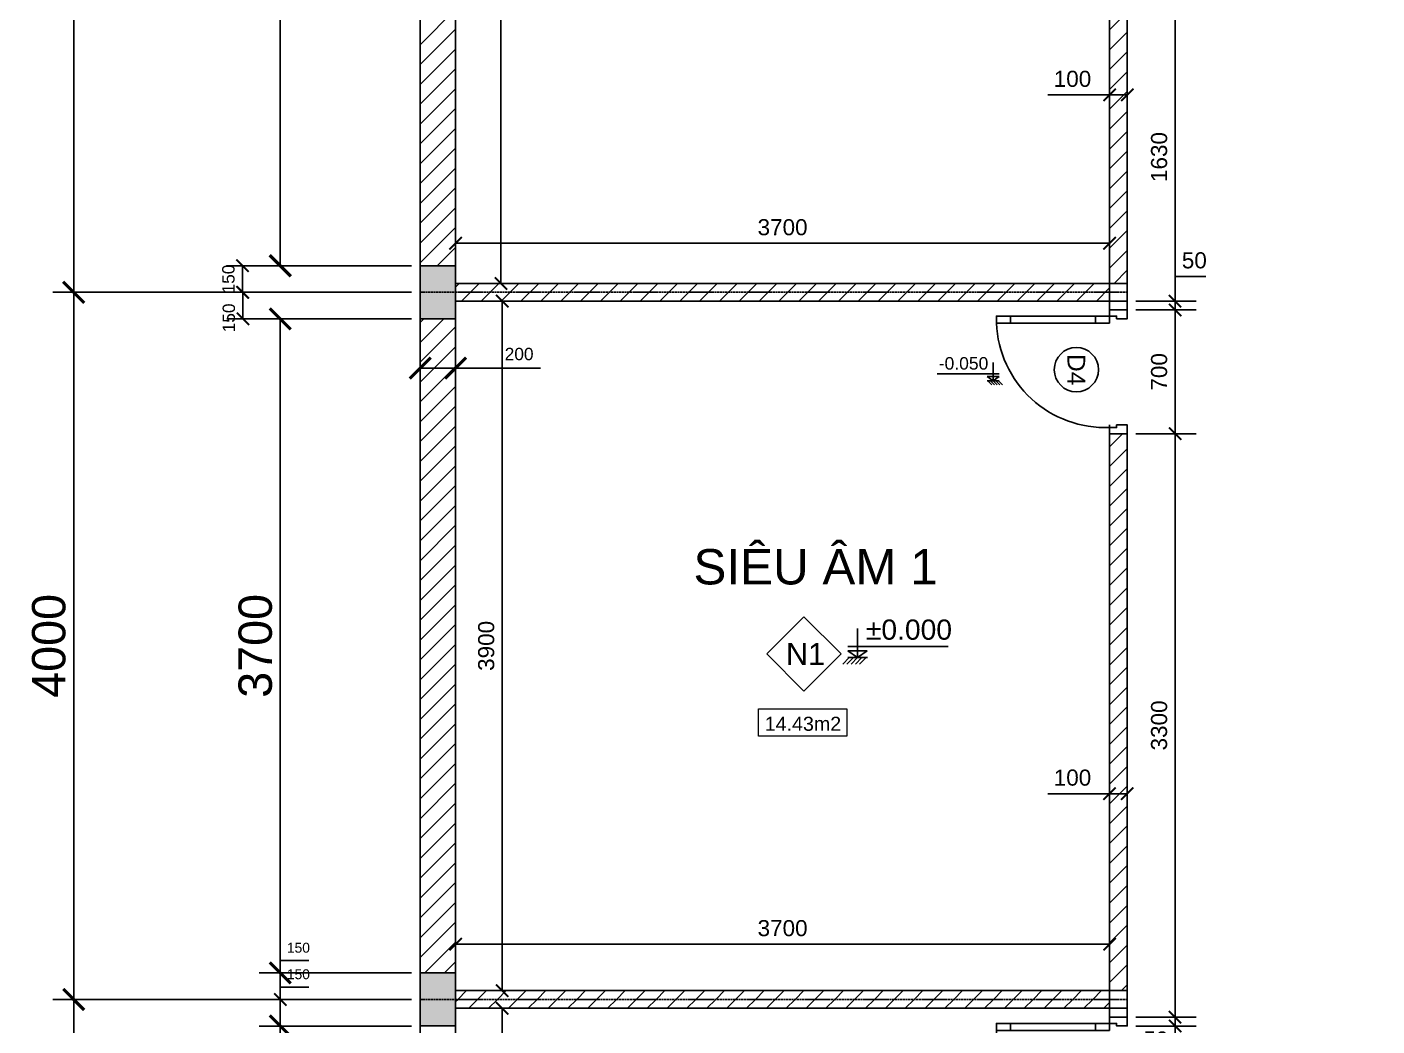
# Model space of a CAD drawing. Header units: millimetres. Extents: x -26398 to 135532, y -376633 to 43268.
# Drawn here: x 20060 to 27697, y -47138 to -41488 of the extents above; entities that cross this region are included whole.
import ezdxf
from ezdxf.enums import TextEntityAlignment as Align

# ---------------------------------------------------------------- set-up
doc = ezdxf.new("R2010")
doc.units = ezdxf.units.MM
doc.linetypes.add('ACAD_ISO02W100', pattern=[15, 12, -3])
for name, color, linetype in [('A-Door', 150, 'Continuous'), ('A5-KICHTHUOC', 251, 'Continuous'), ('cửa', 152, 'Continuous'), ('NT', 1, 'Continuous'), ('trục chia', 160, 'ACAD_ISO02W100'), ('TƯỜNG', 52, 'Continuous')]:
    doc.layers.add(name, color=color, linetype=linetype)
doc.layers.add('A6-GHICHU', color=147, linetype='Continuous', lineweight=20)
doc.styles.add('GHICHU35', font='', dxfattribs={"width": 0.9, "height": 350})
doc.styles.get("Standard").update_dxf_attribs({"font": 'arial.ttf'})
doc.styles.add('TUANH', font='')
doc.styles.get('GHICHU35').set_extended_font_data('VNI-Helve')
doc.styles.get('TUANH').set_extended_font_data('VNI-Helve-Condense', bold=True)
doc.dimstyles.new('dimmatbang', dxfattribs={"dimscale": 70, "dimtxt": 2.7, "dimasz": 1.7, "dimexe": 1.7, "dimexo": 0.7, "dimtad": 1, "dimtoh": 1, "dimdec": 1, "dimtxsty": 'Standard', "dimblk": 'ARCHTICK', "dimcen": 2.5, "dimclrd": 1, "dimclre": 256, "dimadec": 0, "dimazin": 0, "dimtfac": 1, "dimtdec": 1, "dimtmove": 0, "dimatfit": 3, "dimfxl": 1, "dimarcsym": 0})

# ---------------------------------------------------------------- blocks, each defined once
blk = doc.blocks.new('_ArchTick')
at = {"color": 0, "linetype": 'ByBlock', "const_width": 0.15}
blk.add_lwpolyline([(-0.5, -0.5), (0.5, 0.5)], dxfattribs=at)
blk = doc.blocks.new('*D20')
at = {"lineweight": -2, "transparency": 16777216}
for p, q in [((22235.5, -46988.1), (20205.1, -46988.1)), ((22235.5, -50988.1), (20205.1, -50988.1))]:
    blk.add_line(p, q, dxfattribs=at)
at = {"color": 1, "lineweight": -2, "transparency": 16777216}
blk.add_line((20324.1, -50988.1), (20324.1, -46988.1), dxfattribs=at)
at = {"layer": 'DEFPOINTS', "color": 0, "transparency": 16777216}
for p in [(20324.1, -46988.1), (22284.5, -46988.1), (22284.5, -50988.1)]:
    blk.add_point(p, dxfattribs=at)
at = {"color": 1, "lineweight": -2, "transparency": 16777216, "xscale": 119, "yscale": 119, "zscale": 119}
for p, rotation in [((20324.1, -46988.1), 90), ((20324.1, -50988.1), 270)]:
    blk.add_blockref('_ArchTick', p, dxfattribs=dict(at, rotation=rotation))
at = {"color": 0, "transparency": 16777216, "insert": (20183.9, -48988.1), "char_height": 189, "attachment_point": 5, "rotation": 90}
blk.add_mtext('4000', dxfattribs=at)
blk = doc.blocks.new('*D23')
at = {"lineweight": -2, "transparency": 16777216}
for p, q in [((22235.5, -42988.1), (20205.1, -42988.1)), ((22235.5, -46988.1), (20205.1, -46988.1))]:
    blk.add_line(p, q, dxfattribs=at)
at = {"color": 1, "lineweight": -2, "transparency": 16777216}
blk.add_line((20324.1, -42988.1), (20324.1, -46988.1), dxfattribs=at)
at = {"layer": 'DEFPOINTS', "color": 0, "transparency": 16777216}
for p in [(22284.5, -42988.1), (20324.1, -46988.1), (22284.5, -46988.1)]:
    blk.add_point(p, dxfattribs=at)
at = {"color": 1, "lineweight": -2, "transparency": 16777216, "xscale": 119, "yscale": 119, "zscale": 119}
for p, rotation in [((20324.1, -42988.1), 90), ((20324.1, -46988.1), 270)]:
    blk.add_blockref('_ArchTick', p, dxfattribs=dict(at, rotation=rotation))
at = {"color": 0, "transparency": 16777216, "insert": (20183.9, -44988.1), "char_height": 189, "attachment_point": 5, "rotation": 90}
blk.add_mtext('4000', dxfattribs=at)
blk = doc.blocks.new('*D24')
at = {"lineweight": -2, "transparency": 16777216}
for p, q in [((22235.5, -36988.1), (20205.1, -36988.1)), ((22235.5, -42988.1), (20205.1, -42988.1))]:
    blk.add_line(p, q, dxfattribs=at)
at = {"color": 1, "lineweight": -2, "transparency": 16777216}
blk.add_line((20324.1, -36988.1), (20324.1, -42988.1), dxfattribs=at)
at = {"layer": 'DEFPOINTS', "color": 0, "transparency": 16777216}
for p in [(22284.5, -36988.1), (20324.1, -42988.1), (22284.5, -42988.1)]:
    blk.add_point(p, dxfattribs=at)
at = {"color": 1, "lineweight": -2, "transparency": 16777216, "xscale": 119, "yscale": 119, "zscale": 119}
for p, rotation in [((20324.1, -36988.1), 90), ((20324.1, -42988.1), 270)]:
    blk.add_blockref('_ArchTick', p, dxfattribs=dict(at, rotation=rotation))
at = {"color": 0, "transparency": 16777216, "insert": (20183.9, -39988.1), "char_height": 189, "attachment_point": 5, "rotation": 90}
blk.add_mtext('6000', dxfattribs=at)
blk = doc.blocks.new('A$C7DB75F4D')
at = {"layer": 'A-Door'}
for points in [[(625, 740), (625, 660), (665, 660), (665, 740)], [(625, 180), (625, 660), (665, 660), (665, 180)], [(625, 100), (625, 180), (665, 180), (665, 100)], [(35, 100), (35, 60), (50, 60), (50, 50), (50, 0), (0, 0), (0, 100)], [(665, 100), (700, 100), (700, 0), (650, 0), (650, 50), (650, 60), (665, 60)]]:
    blk.add_lwpolyline(points, close=True, dxfattribs=at)
at = {"layer": 'NT', "color": 1}
blk.add_arc((650, 125), 615.5, 92.32782, 182.32782, dxfattribs=at)
blk = doc.blocks.new('*D40')
at = {"lineweight": -2, "transparency": 16777216}
for p, q in [((22235.5, -47138.1), (21373.5, -47138.1)), ((22235.5, -50738.1), (21373.5, -50738.1))]:
    blk.add_line(p, q, dxfattribs=at)
at = {"color": 1, "lineweight": -2, "transparency": 16777216}
blk.add_line((21492.5, -50738.1), (21492.5, -47138.1), dxfattribs=at)
at = {"layer": 'DEFPOINTS', "color": 0, "transparency": 16777216}
for p in [(21492.5, -47138.1), (22284.5, -47138.1), (22284.5, -50738.1)]:
    blk.add_point(p, dxfattribs=at)
at = {"color": 1, "lineweight": -2, "transparency": 16777216, "xscale": 119, "yscale": 119, "zscale": 119}
for p, rotation in [((21492.5, -47138.1), 90), ((21492.5, -50738.1), 270)]:
    blk.add_blockref('_ArchTick', p, dxfattribs=dict(at, rotation=rotation))
at = {"color": 0, "transparency": 16777216, "insert": (21352.2, -48938.1), "char_height": 189, "attachment_point": 5, "rotation": 90}
blk.add_mtext('3600', dxfattribs=at)
blk = doc.blocks.new('*D41')
at = {"color": 1, "lineweight": -2, "transparency": 16777216}
for p, q in [((21492.5, -46988.1), (21492.5, -46918.1)), ((21492.5, -46918.1), (21654.5, -46918.1)), ((21492.5, -47138.1), (21492.5, -46988.1))]:
    blk.add_line(p, q, dxfattribs=at)
at = {"lineweight": -2, "transparency": 16777216}
for p, q in [((22235.5, -46988.1), (21401.5, -46988.1)), ((22235.5, -47138.1), (21401.5, -47138.1))]:
    blk.add_line(p, q, dxfattribs=at)
at = {"layer": 'DEFPOINTS', "color": 0, "transparency": 16777216}
for p in [(21492.5, -46988.1), (22284.5, -46988.1), (22284.5, -47138.1)]:
    blk.add_point(p, dxfattribs=at)
at = {"color": 1, "lineweight": -2, "transparency": 16777216, "xscale": 70, "yscale": 70, "zscale": 70}
for p, rotation in [((21492.5, -46988.1), 90), ((21492.5, -47138.1), 270)]:
    blk.add_blockref('_ArchTick', p, dxfattribs=dict(at, rotation=rotation))
at = {"color": 0, "transparency": 16777216, "insert": (21595.3, -46845.7), "char_height": 56, "attachment_point": 5}
blk.add_mtext('150', dxfattribs=at)
blk = doc.blocks.new('*D42')
at = {"color": 1, "lineweight": -2, "transparency": 16777216}
for p, q in [((21492.5, -46838.1), (21492.5, -46768.1)), ((21492.5, -46768.1), (21654.5, -46768.1)), ((21492.5, -46988.1), (21492.5, -46838.1))]:
    blk.add_line(p, q, dxfattribs=at)
at = {"lineweight": -2, "transparency": 16777216}
for p, q in [((22235.5, -46838.1), (21401.5, -46838.1)), ((22235.5, -46988.1), (21401.5, -46988.1))]:
    blk.add_line(p, q, dxfattribs=at)
at = {"layer": 'DEFPOINTS', "color": 0, "transparency": 16777216}
for p in [(21492.5, -46838.1), (22284.5, -46838.1), (22284.5, -46988.1)]:
    blk.add_point(p, dxfattribs=at)
at = {"color": 1, "lineweight": -2, "transparency": 16777216, "xscale": 70, "yscale": 70, "zscale": 70}
for p, rotation in [((21492.5, -46838.1), 90), ((21492.5, -46988.1), 270)]:
    blk.add_blockref('_ArchTick', p, dxfattribs=dict(at, rotation=rotation))
at = {"color": 0, "transparency": 16777216, "insert": (21595.3, -46695.7), "char_height": 56, "attachment_point": 5}
blk.add_mtext('150', dxfattribs=at)
blk = doc.blocks.new('*D43')
at = {"lineweight": -2, "transparency": 16777216}
for p, q in [((22235.5, -43138.1), (21373.5, -43138.1)), ((22235.5, -46838.1), (21373.5, -46838.1))]:
    blk.add_line(p, q, dxfattribs=at)
at = {"color": 1, "lineweight": -2, "transparency": 16777216}
blk.add_line((21492.5, -46838.1), (21492.5, -43138.1), dxfattribs=at)
at = {"layer": 'DEFPOINTS', "color": 0, "transparency": 16777216}
for p in [(21492.5, -43138.1), (22284.5, -43138.1), (22284.5, -46838.1)]:
    blk.add_point(p, dxfattribs=at)
at = {"color": 1, "lineweight": -2, "transparency": 16777216, "xscale": 119, "yscale": 119, "zscale": 119}
for p, rotation in [((21492.5, -43138.1), 90), ((21492.5, -46838.1), 270)]:
    blk.add_blockref('_ArchTick', p, dxfattribs=dict(at, rotation=rotation))
at = {"color": 0, "transparency": 16777216, "insert": (21352.2, -44988.1), "char_height": 189, "attachment_point": 5, "rotation": 90}
blk.add_mtext('3700', dxfattribs=at)
blk = doc.blocks.new('*D44')
at = {"lineweight": -2, "transparency": 16777216}
for p, q in [((22235.5, -42988.1), (21190.5, -42988.1)), ((22235.5, -43138.1), (21190.5, -43138.1))]:
    blk.add_line(p, q, dxfattribs=at)
at = {"color": 1, "lineweight": -2, "transparency": 16777216}
blk.add_line((21281.5, -43138.1), (21281.5, -42988.1), dxfattribs=at)
at = {"layer": 'DEFPOINTS', "color": 0, "transparency": 16777216}
for p in [(21281.5, -42988.1), (22284.5, -42988.1), (22284.5, -43138.1)]:
    blk.add_point(p, dxfattribs=at)
at = {"color": 1, "lineweight": -2, "transparency": 16777216, "xscale": 70, "yscale": 70, "zscale": 70}
for p, rotation in [((21281.5, -42988.1), 90), ((21281.5, -43138.1), 270)]:
    blk.add_blockref('_ArchTick', p, dxfattribs=dict(at, rotation=rotation))
at = {"color": 0, "transparency": 16777216, "insert": (21202, -43132.9), "char_height": 70, "attachment_point": 5, "rotation": 90}
blk.add_mtext('150', dxfattribs=at)
blk = doc.blocks.new('*D45')
at = {"lineweight": -2, "transparency": 16777216}
for p, q in [((22235.5, -42838.1), (21188.1, -42838.1)), ((22235.5, -42988.1), (21188.1, -42988.1))]:
    blk.add_line(p, q, dxfattribs=at)
at = {"color": 1, "lineweight": -2, "transparency": 16777216}
blk.add_line((21279.1, -42988.1), (21279.1, -42838.1), dxfattribs=at)
at = {"layer": 'DEFPOINTS', "color": 0, "transparency": 16777216}
for p in [(21279.1, -42838.1), (22284.5, -42838.1), (22284.5, -42988.1)]:
    blk.add_point(p, dxfattribs=at)
at = {"color": 1, "lineweight": -2, "transparency": 16777216, "xscale": 70, "yscale": 70, "zscale": 70}
for p, rotation in [((21279.1, -42838.1), 90), ((21279.1, -42988.1), 270)]:
    blk.add_blockref('_ArchTick', p, dxfattribs=dict(at, rotation=rotation))
at = {"color": 0, "transparency": 16777216, "insert": (21199.6, -42913.1), "char_height": 70, "attachment_point": 5, "rotation": 90}
blk.add_mtext('\\A1;150', dxfattribs=at)
blk = doc.blocks.new('*D46')
at = {"lineweight": -2, "transparency": 16777216}
for p, q in [((22235.5, -37138.1), (21373.5, -37138.1)), ((22235.5, -42838.1), (21373.5, -42838.1))]:
    blk.add_line(p, q, dxfattribs=at)
at = {"color": 1, "lineweight": -2, "transparency": 16777216}
blk.add_line((21492.5, -42838.1), (21492.5, -37138.1), dxfattribs=at)
at = {"layer": 'DEFPOINTS', "color": 0, "transparency": 16777216}
for p in [(21492.5, -37138.1), (22284.5, -37138.1), (22284.5, -42838.1)]:
    blk.add_point(p, dxfattribs=at)
at = {"color": 1, "lineweight": -2, "transparency": 16777216, "xscale": 119, "yscale": 119, "zscale": 119}
for p, rotation in [((21492.5, -37138.1), 90), ((21492.5, -42838.1), 270)]:
    blk.add_blockref('_ArchTick', p, dxfattribs=dict(at, rotation=rotation))
at = {"color": 0, "transparency": 16777216, "insert": (21352.2, -39988.1), "char_height": 189, "attachment_point": 5, "rotation": 90}
blk.add_mtext('5700', dxfattribs=at)
blk = doc.blocks.new('1-cote nen')
for p, q in [((-2, 267), (-2, 0)), ((-91, 102), (828, 102)), ((-2, 0), (-91, 63)), ((-91, 63), (88, 63)), ((90, 0), (-91, 0)), ((-2, 0), (88, 63)), ((-137, -60), (-77, 0)), ((-99, -60), (-39, 0)), ((-60, -60), (0, 0)), ((-21, -60), (39, 0)), ((17, -60), (77, 0))]:
    blk.add_line(p, q)
at = {"ltscale": 50, "style": 'GHICHU35', "width": 0.9}
blk.add_attdef('%%P0.000', (75, 164), '', height=187, dxfattribs=at)
blk = doc.blocks.new('*D61')
at = {"lineweight": -2, "transparency": 16777216}
for p, q in [((22284.5, -47187.1), (22284.5, -47533.4)), ((22484.5, -47187.1), (22484.5, -47533.4))]:
    blk.add_line(p, q, dxfattribs=at)
at = {"color": 1, "lineweight": -2, "transparency": 16777216}
for p, q in [((22284.5, -47414.4), (22484.5, -47414.4)), ((22484.5, -47414.4), (22965.6, -47414.4))]:
    blk.add_line(p, q, dxfattribs=at)
at = {"layer": 'DEFPOINTS', "color": 0, "transparency": 16777216}
for p in [(22284.5, -47138.1), (22484.5, -47138.1), (22484.5, -47414.4)]:
    blk.add_point(p, dxfattribs=at)
at = {"color": 1, "lineweight": -2, "transparency": 16777216, "xscale": 119, "yscale": 119, "zscale": 119, "rotation": 180}
blk.add_blockref('_ArchTick', (22284.5, -47414.4), dxfattribs=at)
at = {"color": 1, "lineweight": -2, "transparency": 16777216, "xscale": 119, "yscale": 119, "zscale": 119}
blk.add_blockref('_ArchTick', (22484.5, -47414.4), dxfattribs=at)
at = {"color": 0, "transparency": 16777216, "insert": (22844, -47334.9), "char_height": 70, "attachment_point": 5}
blk.add_mtext('200', dxfattribs=at)
blk = doc.blocks.new('*D62')
at = {"lineweight": -2, "transparency": 16777216}
for p, q in [((22284.5, -43189.8), (22284.5, -43536.2)), ((22484.5, -43189.8), (22484.5, -43536.2))]:
    blk.add_line(p, q, dxfattribs=at)
at = {"color": 1, "lineweight": -2, "transparency": 16777216}
for p, q in [((22284.5, -43417.2), (22484.5, -43417.2)), ((22484.5, -43417.2), (22965.6, -43417.2))]:
    blk.add_line(p, q, dxfattribs=at)
at = {"layer": 'DEFPOINTS', "color": 0, "transparency": 16777216}
for p in [(22284.5, -43140.8), (22484.5, -43140.8), (22484.5, -43417.2)]:
    blk.add_point(p, dxfattribs=at)
at = {"color": 1, "lineweight": -2, "transparency": 16777216, "xscale": 119, "yscale": 119, "zscale": 119, "rotation": 180}
blk.add_blockref('_ArchTick', (22284.5, -43417.2), dxfattribs=at)
at = {"color": 1, "lineweight": -2, "transparency": 16777216, "xscale": 119, "yscale": 119, "zscale": 119}
blk.add_blockref('_ArchTick', (22484.5, -43417.2), dxfattribs=at)
at = {"color": 0, "transparency": 16777216, "insert": (22844, -43337.7), "char_height": 70, "attachment_point": 5}
blk.add_mtext('200', dxfattribs=at)
blk = doc.blocks.new('*D69')
at = {"color": 1, "lineweight": -2, "transparency": 16777216}
for p, q in [((26555.1, -47088.1), (26555.1, -47018.1)), ((26555.1, -47088.1), (26555.1, -47138.1)), ((26555.1, -47138.1), (26555.1, -47305.3)), ((26555.1, -47305.3), (26381.3, -47305.3))]:
    blk.add_line(p, q, dxfattribs=at)
at = {"lineweight": -2, "transparency": 16777216}
for p, q in [((26333.5, -47088.1), (26674.1, -47088.1)), ((26333.5, -47138.1), (26674.1, -47138.1))]:
    blk.add_line(p, q, dxfattribs=at)
at = {"layer": 'DEFPOINTS', "color": 0, "transparency": 16777216}
for p in [(26284.5, -47088.1), (26555.1, -47088.1), (26284.5, -47138.1)]:
    blk.add_point(p, dxfattribs=at)
at = {"color": 1, "lineweight": -2, "transparency": 16777216, "xscale": 70, "yscale": 70, "zscale": 70}
for p, rotation in [((26555.1, -47088.1), 270), ((26555.1, -47138.1), 90)]:
    blk.add_blockref('_ArchTick', p, dxfattribs=dict(at, rotation=rotation))
at = {"color": 0, "transparency": 16777216, "insert": (26446.4, -47215.1), "char_height": 91, "attachment_point": 5}
blk.add_mtext('50', dxfattribs=at)
blk = doc.blocks.new('*D70')
at = {"lineweight": -2, "transparency": 16777216}
for p, q in [((26333.5, -43788.1), (26674.1, -43788.1)), ((26333.5, -47088.1), (26674.1, -47088.1))]:
    blk.add_line(p, q, dxfattribs=at)
at = {"color": 1, "lineweight": -2, "transparency": 16777216}
blk.add_line((26555.1, -47088.1), (26555.1, -43788.1), dxfattribs=at)
at = {"layer": 'DEFPOINTS', "color": 0, "transparency": 16777216}
for p in [(26284.5, -43788.1), (26555.1, -43788.1), (26284.5, -47088.1)]:
    blk.add_point(p, dxfattribs=at)
at = {"color": 1, "lineweight": -2, "transparency": 16777216, "xscale": 70, "yscale": 70, "zscale": 70}
for p, rotation in [((26555.1, -43788.1), 90), ((26555.1, -47088.1), 270)]:
    blk.add_blockref('_ArchTick', p, dxfattribs=dict(at, rotation=rotation))
at = {"color": 0, "transparency": 16777216, "insert": (26464.9, -45438.1), "char_height": 91, "attachment_point": 5, "rotation": 90}
blk.add_mtext('3300', dxfattribs=at)
blk = doc.blocks.new('*D71')
at = {"lineweight": -2, "transparency": 16777216}
for p, q in [((26333.5, -43088.1), (26674.1, -43088.1)), ((26333.5, -43788.1), (26674.1, -43788.1))]:
    blk.add_line(p, q, dxfattribs=at)
at = {"color": 1, "lineweight": -2, "transparency": 16777216}
blk.add_line((26555.1, -43788.1), (26555.1, -43088.1), dxfattribs=at)
at = {"layer": 'DEFPOINTS', "color": 0, "transparency": 16777216}
for p in [(26284.5, -43088.1), (26555.1, -43088.1), (26284.5, -43788.1)]:
    blk.add_point(p, dxfattribs=at)
at = {"color": 1, "lineweight": -2, "transparency": 16777216, "xscale": 70, "yscale": 70, "zscale": 70}
for p, rotation in [((26555.1, -43088.1), 90), ((26555.1, -43788.1), 270)]:
    blk.add_blockref('_ArchTick', p, dxfattribs=dict(at, rotation=rotation))
at = {"color": 0, "transparency": 16777216, "insert": (26464.9, -43438.1), "char_height": 91, "attachment_point": 5, "rotation": 90}
blk.add_mtext('700', dxfattribs=at)
blk = doc.blocks.new('*D72')
at = {"color": 1, "lineweight": -2, "transparency": 16777216}
for p, q in [((26555.1, -43038.1), (26555.1, -42898.1)), ((26555.1, -42898.1), (26728.9, -42898.1)), ((26555.1, -43088.1), (26555.1, -43038.1)), ((26555.1, -43088.1), (26555.1, -43158.1))]:
    blk.add_line(p, q, dxfattribs=at)
at = {"lineweight": -2, "transparency": 16777216}
for p, q in [((26333.5, -43038.1), (26674.1, -43038.1)), ((26333.5, -43088.1), (26674.1, -43088.1))]:
    blk.add_line(p, q, dxfattribs=at)
at = {"layer": 'DEFPOINTS', "color": 0, "transparency": 16777216}
for p in [(26284.5, -43038.1), (26555.1, -43038.1), (26284.5, -43088.1)]:
    blk.add_point(p, dxfattribs=at)
at = {"color": 1, "lineweight": -2, "transparency": 16777216, "xscale": 70, "yscale": 70, "zscale": 70}
for p, rotation in [((26555.1, -43038.1), 270), ((26555.1, -43088.1), 90)]:
    blk.add_blockref('_ArchTick', p, dxfattribs=dict(at, rotation=rotation))
at = {"color": 0, "transparency": 16777216, "insert": (26663.9, -42807.9), "char_height": 91, "attachment_point": 5}
blk.add_mtext('50', dxfattribs=at)
blk = doc.blocks.new('*D73')
at = {"lineweight": -2, "transparency": 16777216}
for p, q in [((26333.5, -41408.1), (26674.1, -41408.1)), ((26333.5, -43038.1), (26674.1, -43038.1))]:
    blk.add_line(p, q, dxfattribs=at)
at = {"color": 1, "lineweight": -2, "transparency": 16777216}
blk.add_line((26555.1, -43038.1), (26555.1, -41408.1), dxfattribs=at)
at = {"layer": 'DEFPOINTS', "color": 0, "transparency": 16777216}
for p in [(26284.5, -41408.1), (26555.1, -41408.1), (26284.5, -43038.1)]:
    blk.add_point(p, dxfattribs=at)
at = {"color": 1, "lineweight": -2, "transparency": 16777216, "xscale": 70, "yscale": 70, "zscale": 70}
for p, rotation in [((26555.1, -41408.1), 90), ((26555.1, -43038.1), 270)]:
    blk.add_blockref('_ArchTick', p, dxfattribs=dict(at, rotation=rotation))
at = {"color": 0, "transparency": 16777216, "insert": (26464.9, -42223.1), "char_height": 91, "attachment_point": 5, "rotation": 90}
blk.add_mtext('1630', dxfattribs=at)
blk = doc.blocks.new('*D134')
at = {"lineweight": -2, "transparency": 16777216}
for p, q in [((26184.5, -46057.4), (26184.5, -45705)), ((26284.5, -46057.4), (26284.5, -45705))]:
    blk.add_line(p, q, dxfattribs=at)
at = {"color": 1, "lineweight": -2, "transparency": 16777216}
for p, q in [((26184.5, -45824), (25834.8, -45824)), ((26284.5, -45824), (26184.5, -45824))]:
    blk.add_line(p, q, dxfattribs=at)
at = {"layer": 'DEFPOINTS', "color": 0, "transparency": 16777216}
for p in [(26184.5, -45824), (26184.5, -46106.4), (26284.5, -46106.4)]:
    blk.add_point(p, dxfattribs=at)
at = {"color": 1, "lineweight": -2, "transparency": 16777216, "xscale": 70, "yscale": 70, "zscale": 70, "rotation": 180}
blk.add_blockref('_ArchTick', (26184.5, -45824), dxfattribs=at)
at = {"color": 1, "lineweight": -2, "transparency": 16777216, "xscale": 70, "yscale": 70, "zscale": 70}
blk.add_blockref('_ArchTick', (26284.5, -45824), dxfattribs=at)
at = {"color": 0, "transparency": 16777216, "insert": (25974.6, -45733.8), "char_height": 91, "attachment_point": 5}
blk.add_mtext('100', dxfattribs=at)
blk = doc.blocks.new('*D135')
at = {"lineweight": -2, "transparency": 16777216}
for p, q in [((26184.5, -41857.8), (26184.5, -41752.5)), ((26284.5, -41857.8), (26284.5, -41752.5))]:
    blk.add_line(p, q, dxfattribs=at)
at = {"color": 1, "lineweight": -2, "transparency": 16777216}
for p, q in [((26184.5, -41871.5), (25834.8, -41871.5)), ((26284.5, -41871.5), (26184.5, -41871.5))]:
    blk.add_line(p, q, dxfattribs=at)
at = {"layer": 'DEFPOINTS', "color": 0, "transparency": 16777216}
for p in [(26184.5, -41871.5), (26184.5, -41906.8), (26284.5, -41906.8)]:
    blk.add_point(p, dxfattribs=at)
at = {"color": 1, "lineweight": -2, "transparency": 16777216, "xscale": 70, "yscale": 70, "zscale": 70, "rotation": 180}
blk.add_blockref('_ArchTick', (26184.5, -41871.5), dxfattribs=at)
at = {"color": 1, "lineweight": -2, "transparency": 16777216, "xscale": 70, "yscale": 70, "zscale": 70}
blk.add_blockref('_ArchTick', (26284.5, -41871.5), dxfattribs=at)
at = {"color": 0, "transparency": 16777216, "insert": (25974.6, -41781.3), "char_height": 91, "attachment_point": 5}
blk.add_mtext('100', dxfattribs=at)
blk = doc.blocks.new('*D147')
at = {"lineweight": -2, "transparency": 16777216}
for p, q in [((22533.5, -37038.1), (22860.1, -37038.1)), ((22533.5, -42938.1), (22860.1, -42938.1))]:
    blk.add_line(p, q, dxfattribs=at)
at = {"color": 1, "lineweight": -2, "transparency": 16777216}
blk.add_line((22741.1, -37038.1), (22741.1, -42938.1), dxfattribs=at)
at = {"layer": 'DEFPOINTS', "color": 0, "transparency": 16777216}
for p in [(22484.5, -37038.1), (22484.5, -42938.1), (22741.1, -42938.1)]:
    blk.add_point(p, dxfattribs=at)
at = {"color": 1, "lineweight": -2, "transparency": 16777216, "xscale": 70, "yscale": 70, "zscale": 70}
for p, rotation in [((22741.1, -37038.1), 90), ((22741.1, -42938.1), 270)]:
    blk.add_blockref('_ArchTick', p, dxfattribs=dict(at, rotation=rotation))
at = {"color": 0, "transparency": 16777216, "insert": (22650.9, -39988.1), "char_height": 91, "attachment_point": 5, "rotation": 90}
blk.add_mtext('5900', dxfattribs=at)
blk = doc.blocks.new('*D148')
at = {"lineweight": -2, "transparency": 16777216}
for p, q in [((22484.5, -42889.1), (22484.5, -42591.9)), ((26184.5, -42889.1), (26184.5, -42591.9))]:
    blk.add_line(p, q, dxfattribs=at)
at = {"color": 1, "lineweight": -2, "transparency": 16777216}
blk.add_line((26184.5, -42710.9), (22484.5, -42710.9), dxfattribs=at)
at = {"layer": 'DEFPOINTS', "color": 0, "transparency": 16777216}
for p in [(22484.5, -42710.9), (22484.5, -42938.1), (26184.5, -42938.1)]:
    blk.add_point(p, dxfattribs=at)
at = {"color": 1, "lineweight": -2, "transparency": 16777216, "xscale": 70, "yscale": 70, "zscale": 70, "rotation": 180}
blk.add_blockref('_ArchTick', (22484.5, -42710.9), dxfattribs=at)
at = {"color": 1, "lineweight": -2, "transparency": 16777216, "xscale": 70, "yscale": 70, "zscale": 70}
blk.add_blockref('_ArchTick', (26184.5, -42710.9), dxfattribs=at)
at = {"color": 0, "transparency": 16777216, "insert": (24334.5, -42620.6), "char_height": 91, "attachment_point": 5}
blk.add_mtext('3700', dxfattribs=at)
blk = doc.blocks.new('*D149')
at = {"lineweight": -2, "transparency": 16777216}
for p, q in [((22533.5, -43038.1), (22867.3, -43038.1)), ((22533.5, -46938.1), (22867.3, -46938.1))]:
    blk.add_line(p, q, dxfattribs=at)
at = {"color": 1, "lineweight": -2, "transparency": 16777216}
blk.add_line((22748.3, -43038.1), (22748.3, -46938.1), dxfattribs=at)
at = {"layer": 'DEFPOINTS', "color": 0, "transparency": 16777216}
for p in [(22484.5, -43038.1), (22484.5, -46938.1), (22748.3, -46938.1)]:
    blk.add_point(p, dxfattribs=at)
at = {"color": 1, "lineweight": -2, "transparency": 16777216, "xscale": 70, "yscale": 70, "zscale": 70}
for p, rotation in [((22748.3, -43038.1), 90), ((22748.3, -46938.1), 270)]:
    blk.add_blockref('_ArchTick', p, dxfattribs=dict(at, rotation=rotation))
at = {"color": 0, "transparency": 16777216, "insert": (22658.1, -44988.1), "char_height": 91, "attachment_point": 5, "rotation": 90}
blk.add_mtext('3900', dxfattribs=at)
blk = doc.blocks.new('*D150')
at = {"lineweight": -2, "transparency": 16777216}
for p, q in [((22484.5, -46889.1), (22484.5, -46556.3)), ((26184.5, -46889.1), (26184.5, -46556.3))]:
    blk.add_line(p, q, dxfattribs=at)
at = {"color": 1, "lineweight": -2, "transparency": 16777216}
blk.add_line((22484.5, -46675.3), (26184.5, -46675.3), dxfattribs=at)
at = {"layer": 'DEFPOINTS', "color": 0, "transparency": 16777216}
for p in [(26184.5, -46675.3), (22484.5, -46938.1), (26184.5, -46938.1)]:
    blk.add_point(p, dxfattribs=at)
at = {"color": 1, "lineweight": -2, "transparency": 16777216, "xscale": 70, "yscale": 70, "zscale": 70, "rotation": 180}
blk.add_blockref('_ArchTick', (22484.5, -46675.3), dxfattribs=at)
at = {"color": 1, "lineweight": -2, "transparency": 16777216, "xscale": 70, "yscale": 70, "zscale": 70}
blk.add_blockref('_ArchTick', (26184.5, -46675.3), dxfattribs=at)
at = {"color": 0, "transparency": 16777216, "insert": (24334.5, -46585.1), "char_height": 91, "attachment_point": 5}
blk.add_mtext('3700', dxfattribs=at)
blk = doc.blocks.new('*D151')
at = {"lineweight": -2, "transparency": 16777216}
for p, q in [((22533.5, -47038.1), (22867.3, -47038.1)), ((22533.5, -50788.1), (22867.3, -50788.1))]:
    blk.add_line(p, q, dxfattribs=at)
at = {"color": 1, "lineweight": -2, "transparency": 16777216}
blk.add_line((22748.3, -47038.1), (22748.3, -50788.1), dxfattribs=at)
at = {"layer": 'DEFPOINTS', "color": 0, "transparency": 16777216}
for p in [(22484.5, -47038.1), (22484.5, -50788.1), (22748.3, -50788.1)]:
    blk.add_point(p, dxfattribs=at)
at = {"color": 1, "lineweight": -2, "transparency": 16777216, "xscale": 70, "yscale": 70, "zscale": 70}
for p, rotation in [((22748.3, -47038.1), 90), ((22748.3, -50788.1), 270)]:
    blk.add_blockref('_ArchTick', p, dxfattribs=dict(at, rotation=rotation))
at = {"color": 0, "transparency": 16777216, "insert": (22658.1, -48913.1), "char_height": 91, "attachment_point": 5, "rotation": 90}
blk.add_mtext('3750', dxfattribs=at)

msp = doc.modelspace()

# ---------------------------------------------------------------- hatches: boundary and pattern name
h = msp.add_hatch()
h.set_pattern_fill('ANSI31', color=256, scale=25)
h.paths.add_polyline_path([(26284.47, -41408.06), (26184.47, -41408.06), (26184.47, -42938.06), (26284.47, -42938.06)])
h = msp.add_hatch(color=1)
h.dxf.hatch_style = 1
h.paths.add_polyline_path([(22284.47, -42838.06), (22284.47, -43138.06), (22484.47, -43138.06), (22484.47, -42838.06)])
h = msp.add_hatch()
h.set_pattern_fill('ANSI31', color=256, scale=25)
h.paths.add_polyline_path([(26184.47, -42938.06), (22484.47, -42938.06), (22484.47, -42988.06), (26184.47, -42988.06)])
h.paths.add_polyline_path([(26184.47, -42988.06), (22484.47, -42988.06), (22484.47, -43038.06), (26184.47, -43038.06)])
h = msp.add_hatch()
h.set_pattern_fill('ANSI31', color=256, scale=25)
h.paths.add_polyline_path([(26284.47, -43788.06), (26184.47, -43788.06), (26184.47, -46938.06), (26284.47, -46938.06)])
h.paths.add_polyline_path([(26101.79, -45828.39), (26359.39, -45828.39), (26359.39, -45640.86), (26101.79, -45640.86)], flags=9)
h = msp.add_hatch(color=1)
h.dxf.hatch_style = 1
h.paths.add_polyline_path([(22284.47, -46838.06), (22284.47, -47138.06), (22484.47, -47138.06), (22484.47, -46838.06)])

# ---------------------------------------------------------------- linework, layer by layer
at = {"linetype": 'Continuous'}
for p, q in [((22284.47, -41587.6), (22484.47, -41387.6)), ((22284.47, -41699.86), (22484.47, -41499.86)), ((22284.47, -41812.11), (22484.47, -41612.11)), ((22284.47, -41924.36), (22484.47, -41724.36)), ((22284.47, -42036.62), (22484.47, -41836.62)), ((22284.47, -42148.87), (22484.47, -41948.87)), ((22284.47, -42261.12), (22484.47, -42061.12)), ((22284.47, -42373.38), (22484.47, -42173.38)), ((22284.47, -42485.63), (22484.47, -42285.63)), ((22284.47, -42597.88), (22484.47, -42397.88)), ((22284.47, -42710.13), (22484.47, -42510.13)), ((22284.47, -42822.39), (22484.47, -42622.39)), ((22381.05, -42838.06), (22484.47, -42734.64)), ((22284.47, -43159.15), (22305.55, -43138.06)), ((22284.47, -43271.4), (22417.81, -43138.06)), ((22284.47, -43383.65), (22484.47, -43183.65)), ((22284.47, -43495.91), (22484.47, -43295.91)), ((22284.47, -43608.16), (22484.47, -43408.16)), ((22284.47, -43720.41), (22484.47, -43520.41)), ((22284.47, -43832.67), (22484.47, -43632.67)), ((22284.47, -43944.92), (22484.47, -43744.92)), ((22284.47, -44057.17), (22484.47, -43857.17)), ((22284.47, -44169.43), (22484.47, -43969.43)), ((22284.47, -44281.68), (22484.47, -44081.68)), ((22284.47, -44393.93), (22484.47, -44193.93)), ((22284.47, -44506.19), (22484.47, -44306.19)), ((22284.47, -44618.44), (22484.47, -44418.44)), ((22284.47, -44730.69), (22484.47, -44530.69)), ((22284.47, -44842.95), (22484.47, -44642.95)), ((22284.47, -44955.2), (22484.47, -44755.2)), ((22284.47, -45067.45), (22484.47, -44867.45)), ((22284.47, -45179.71), (22484.47, -44979.71)), ((22284.47, -45291.96), (22484.47, -45091.96)), ((22284.47, -45404.21), (22484.47, -45204.21)), ((22284.47, -45516.46), (22484.47, -45316.46)), ((22284.47, -45628.72), (22484.47, -45428.72)), ((22284.47, -45740.97), (22484.47, -45540.97)), ((22284.47, -45853.22), (22484.47, -45653.22)), ((22284.47, -45965.48), (22484.47, -45765.48)), ((22284.47, -46077.73), (22484.47, -45877.73)), ((22284.47, -46189.98), (22484.47, -45989.98)), ((22284.47, -46302.24), (22484.47, -46102.24)), ((22284.47, -46414.49), (22484.47, -46214.49)), ((22284.47, -46526.74), (22484.47, -46326.74)), ((22284.47, -46639), (22484.47, -46439)), ((22284.47, -46751.25), (22484.47, -46551.25)), ((22309.91, -46838.06), (22484.47, -46663.5)), ((22422.16, -46838.06), (22484.47, -46775.76)), ((22496.67, -46988.06), (22546.67, -46938.06)), ((22608.92, -46988.06), (22658.92, -46938.06)), ((22721.18, -46988.06), (22771.18, -46938.06)), ((22833.43, -46988.06), (22883.43, -46938.06)), ((22945.68, -46988.06), (22995.68, -46938.06)), ((23057.94, -46988.06), (23107.94, -46938.06)), ((23170.19, -46988.06), (23220.19, -46938.06)), ((23282.44, -46988.06), (23332.44, -46938.06)), ((23394.7, -46988.06), (23444.7, -46938.06)), ((23506.95, -46988.06), (23556.95, -46938.06)), ((23619.2, -46988.06), (23669.2, -46938.06)), ((23731.45, -46988.06), (23781.45, -46938.06)), ((23843.71, -46988.06), (23893.71, -46938.06)), ((23955.96, -46988.06), (24005.96, -46938.06)), ((24068.21, -46988.06), (24118.21, -46938.06)), ((24180.47, -46988.06), (24230.47, -46938.06)), ((24292.72, -46988.06), (24342.72, -46938.06)), ((24404.97, -46988.06), (24454.97, -46938.06)), ((24517.23, -46988.06), (24567.23, -46938.06)), ((24629.48, -46988.06), (24679.48, -46938.06)), ((24741.73, -46988.06), (24791.73, -46938.06)), ((24853.99, -46988.06), (24903.99, -46938.06)), ((24966.24, -46988.06), (25016.24, -46938.06)), ((25078.49, -46988.06), (25128.49, -46938.06)), ((25190.75, -46988.06), (25240.75, -46938.06)), ((25303, -46988.06), (25353, -46938.06)), ((25415.25, -46988.06), (25465.25, -46938.06)), ((25527.51, -46988.06), (25577.51, -46938.06)), ((25639.76, -46988.06), (25689.76, -46938.06)), ((25752.01, -46988.06), (25802.01, -46938.06)), ((25864.27, -46988.06), (25914.27, -46938.06)), ((25976.52, -46988.06), (26026.52, -46938.06)), ((26088.77, -46988.06), (26138.77, -46938.06)), ((22484.47, -47000.26), (22496.67, -46988.06)), ((22558.92, -47038.06), (22608.92, -46988.06)), ((22671.18, -47038.06), (22721.18, -46988.06)), ((22783.43, -47038.06), (22833.43, -46988.06)), ((22895.68, -47038.06), (22945.68, -46988.06)), ((23007.94, -47038.06), (23057.94, -46988.06)), ((23120.19, -47038.06), (23170.19, -46988.06)), ((23232.44, -47038.06), (23282.44, -46988.06)), ((23344.7, -47038.06), (23394.7, -46988.06)), ((23456.95, -47038.06), (23506.95, -46988.06)), ((23569.2, -47038.06), (23619.2, -46988.06)), ((23681.45, -47038.06), (23731.45, -46988.06)), ((23793.71, -47038.06), (23843.71, -46988.06)), ((23905.96, -47038.06), (23955.96, -46988.06)), ((24018.21, -47038.06), (24068.21, -46988.06)), ((24130.47, -47038.06), (24180.47, -46988.06)), ((24242.72, -47038.06), (24292.72, -46988.06)), ((24354.97, -47038.06), (24404.97, -46988.06)), ((24467.23, -47038.06), (24517.23, -46988.06)), ((24579.48, -47038.06), (24629.48, -46988.06)), ((24691.73, -47038.06), (24741.73, -46988.06)), ((24803.99, -47038.06), (24853.99, -46988.06)), ((24916.24, -47038.06), (24966.24, -46988.06)), ((25028.49, -47038.06), (25078.49, -46988.06)), ((25140.75, -47038.06), (25190.75, -46988.06)), ((25253, -47038.06), (25303, -46988.06)), ((25365.25, -47038.06), (25415.25, -46988.06)), ((25477.51, -47038.06), (25527.51, -46988.06)), ((25589.76, -47038.06), (25639.76, -46988.06)), ((25702.01, -47038.06), (25752.01, -46988.06)), ((25814.27, -47038.06), (25864.27, -46988.06)), ((25926.52, -47038.06), (25976.52, -46988.06)), ((26038.77, -47038.06), (26088.77, -46988.06)), ((26151.03, -47038.06), (26184.47, -47004.62))]:
    msp.add_line(p, q, dxfattribs=at)
for points in [[(22484.47, -37038.06), (26184.47, -37038.06), (26184.47, -42938.06), (22484.47, -42938.06)], [(22484.47, -43138.06), (22284.47, -43138.06), (22284.47, -42838.06), (22484.47, -42838.06)], [(26184.47, -43038.06), (26184.47, -43088.06), (26284.47, -43088.06), (26284.47, -43038.06)], [(22484.47, -47138.06), (22284.47, -47138.06), (22284.47, -46838.06), (22484.47, -46838.06)], [(26184.47, -47038.06), (26184.47, -47088.06), (26284.47, -47088.06), (26284.47, -47038.06)]]:
    msp.add_lwpolyline(points, close=True)
msp.add_circle((25996.46, -43425.81), 125.19)
at = {"layer": 'A6-GHICHU', "ltscale": 0.5}
for points in [[(24454.93, -45244.14), (24665.08, -45033.98), (24454.93, -44823.83), (24244.77, -45033.98)], [(24197.83, -45344.01), (24698.89, -45344.01), (24698.89, -45498.51), (24197.83, -45498.51)]]:
    msp.add_lwpolyline(points, close=True, dxfattribs=at)
at = {"layer": 'trục chia'}
for p, q in [((22284.47, -42988.06), (26284.47, -42988.06)), ((22284.47, -46988.06), (26284.47, -46988.06))]:
    msp.add_line(p, q, dxfattribs=at)
at = {"layer": 'TƯỜNG'}
for p, q in [((22284.47, -50988.06), (22284.47, -24988.06)), ((22484.47, -50788.06), (22484.47, -25188.06)), ((26184.47, -37738.06), (26184.47, -43138.06)), ((26284.47, -37738.06), (26284.47, -43138.06)), ((22484.47, -42938.06), (26284.47, -42938.06)), ((22484.47, -43038.06), (26284.47, -43038.06)), ((26184.47, -43738.06), (26184.47, -47138.06)), ((26284.47, -43738.06), (26284.47, -47138.06)), ((26184.47, -47038.06), (26184.47, -43788.06)), ((26284.47, -47038.06), (26284.47, -43788.06)), ((22484.47, -46938.06), (26284.47, -46938.06)), ((22484.47, -47038.06), (26284.47, -47038.06))]:
    msp.add_line(p, q, dxfattribs=at)
msp.add_lwpolyline([(32284.47, -18988.06), (32284.47, -56988.06), (22284.47, -56988.06), (22284.47, -18988.06), (23818.5, -18988.06)], dxfattribs=at)

# ---------------------------------------------------------------- block references
at = {"layer": 'A5-KICHTHUOC', "ltscale": 0.5}
ref = msp.add_blockref('1-cote nen', (25525.7, -43488.09), dxfattribs=dict(at, xscale=-0.3822541714018616, yscale=0.3822541714018616, zscale=0.3822541714018616))
ref.add_attrib('%%P0.000', '-0.050', (25218.04, -43425.42), dxfattribs={"layer": '0', "color": 4, "ltscale": 50, "height": 70.788})
ref = msp.add_blockref('1-cote nen', (24759.2, -45054.49), dxfattribs=dict(at, xscale=0.61735318627815, yscale=0.61735318627815, zscale=0.61735318627815))
ref.add_attrib('%%P0.000', '%%P0.000', (24805.8, -44953.28), dxfattribs={"layer": '0', "color": 4, "ltscale": 50, "height": 114.325})
at = {"layer": 'cửa', "rotation": 90.00000000000001}
for p in [(26284.47, -43788.06), (26284.47, -47788.06)]:
    msp.add_blockref('A$C7DB75F4D', p, dxfattribs=at)

# ---------------------------------------------------------------- texts
msp.add_text('SIÊU ÂM 1', height=200).set_placement((24521.06, -44540.48), align=Align.MIDDLE_CENTER)
at = {"layer": 'A6-GHICHU', "ltscale": 0.5, "attachment_point": 5, "style": 'TUANH'}
for s, insert, char_height in [('{\\fArial|b0|i0|c0|p34;N1}', (24464.27, -45033.74), 123.835), ('{\\fArial|b0|i0|c163|p34;14.43\\fArial|b0|i0|c0|p34;m2}', (24449.72, -45429.26), 79.5593)]:
    msp.add_mtext(s, dxfattribs=dict(at, insert=insert, char_height=char_height))
at = {"layer": 'TƯỜNG'}
msp.add_text('D4', height=100.154, rotation=270, dxfattribs=at).set_placement((25996.46, -43425.81), align=Align.MIDDLE_CENTER)

# ---------------------------------------------------------------- dimensions: what is measured, and where the dimension line sits
for base, p1, p2, angle, picture, middle in [((20324.1, -42988.06), (22284.47, -36988.06), (22284.47, -42988.06), 90, '*D24', (20183.85, -39988.06)), ((21492.47, -37138.06), (22284.47, -42838.06), (22284.47, -37138.06), 270, '*D46', (21352.22, -39988.06)), ((20324.1, -46988.06), (22284.47, -42988.06), (22284.47, -46988.06), 90, '*D23', (20183.85, -44988.06)), ((21492.47, -43138.06), (22284.47, -46838.06), (22284.47, -43138.06), 270, '*D43', (21352.15, -44988.06)), ((20324.1, -46988.06), (22284.47, -50988.06), (22284.47, -46988.06), 270, '*D20', (20183.85, -48988.06)), ((21492.47, -47138.06), (22284.47, -50738.06), (22284.47, -47138.06), 270, '*D40', (21352.15, -48938.06))]:
    dim = msp.add_linear_dim(base=base, p1=p1, p2=p2, angle=angle, dimstyle='dimmatbang')
    dim.commit()
    dim.dimension.update_dxf_attribs({"geometry": picture, "text_midpoint": middle})
for base, p1, p2, angle, override, picture, middle in [((22741.11, -42938.06), (22484.47, -37038.06), (22484.47, -42938.06), 90, {"dimtxt": 1.3, "dimasz": 1}, '*D147', (22650.9, -39988.06)), ((26555.14, -41408.06), (26284.47, -43038.06), (26284.47, -41408.06), 90, {"dimtxt": 1.3, "dimasz": 1}, '*D73', (26464.9, -42223.06)), ((26555.14, -43038.06), (26284.47, -43088.06), (26284.47, -43038.06), 90, {"dimtxt": 1.3, "dimasz": 1}, '*D72', (26663.91, -42807.85)), ((22748.31, -46938.06), (22484.47, -43038.06), (22484.47, -46938.06), 90, {"dimtxt": 1.3, "dimasz": 1}, '*D149', (22658.06, -44988.06)), ((26555.14, -43088.06), (26284.47, -43788.06), (26284.47, -43088.06), 90, {"dimtxt": 1.3, "dimasz": 1}, '*D71', (26464.93, -43438.06)), ((26555.14, -43788.06), (26284.47, -47088.06), (26284.47, -43788.06), 90, {"dimtxt": 1.3, "dimasz": 1}, '*D70', (26464.9, -45438.06)), ((21492.47, -46838.06), (22284.47, -46988.06), (22284.47, -46838.06), 270, {"dimtxt": 0.8, "dimasz": 1, "dimexe": 1.3}, '*D42', (21595.35, -46695.72)), ((21492.47, -46988.06), (22284.47, -47138.06), (22284.47, -46988.06), 270, {"dimtxt": 0.8, "dimasz": 1, "dimexe": 1.3}, '*D41', (21595.35, -46845.72)), ((22748.31, -50788.06), (22484.47, -47038.06), (22484.47, -50788.06), 90, {"dimtxt": 1.3, "dimasz": 1}, '*D151', (22658.06, -48913.06))]:
    dim = msp.add_linear_dim(base=base, p1=p1, p2=p2, angle=angle, dimstyle='dimmatbang', override=override)
    dim.commit()
    dim.dimension.update_dxf_attribs({"geometry": picture, "text_midpoint": middle})
for base, p1, p2, picture, middle in [((26184.47, -41871.48), (26284.47, -41906.79), (26184.47, -41906.79), '*D135', (25974.63, -41781.27)), ((22484.47, -42710.85), (26184.47, -42938.06), (22484.47, -42938.06), '*D148', (24334.47, -42620.61)), ((26184.47, -45824), (26284.47, -46106.44), (26184.47, -46106.44), '*D134', (25974.63, -45733.79)), ((26184.47, -46675.34), (22484.47, -46938.06), (26184.47, -46938.06), '*D150', (24334.47, -46585.09))]:
    dim = msp.add_linear_dim(base=base, p1=p1, p2=p2, dimstyle='dimmatbang', override={"dimtxt": 1.3, "dimasz": 1})
    dim.commit()
    dim.dimension.update_dxf_attribs({"geometry": picture, "text_midpoint": middle})
for base, p1, p2, angle, override, picture, middle in [((21279.07, -42838.06), (22284.47, -42988.06), (22284.47, -42838.06), 270, {"dimtxt": 1, "dimasz": 1, "dimexe": 1.3, "dimtolj": 1}, '*D45', (21279.07, -42913.06)), ((21281.47, -42988.06), (22284.47, -43138.06), (22284.47, -42988.06), 270, {"dimtxt": 1, "dimasz": 1, "dimexe": 1.3}, '*D44', (21281.47, -43132.9)), ((26555.14, -47088.06), (26284.47, -47138.06), (26284.47, -47088.06), 90, {"dimtxt": 1.3, "dimasz": 1}, '*D69', (26446.37, -47305.26))]:
    dim = msp.add_linear_dim(base=base, p1=p1, p2=p2, angle=angle, dimstyle='dimmatbang', override=override)
    dim.commit()
    dim.dimension.update_dxf_attribs({"geometry": picture, "text_midpoint": middle, "dimtype": 160})
for base, p1, p2, picture, middle in [((22484.47, -43417.17), (22284.47, -43140.81), (22484.47, -43140.81), '*D62', (22844.03, -43417.17)), ((22484.47, -47414.42), (22284.47, -47138.06), (22484.47, -47138.06), '*D61', (22844.03, -47414.42))]:
    dim = msp.add_linear_dim(base=base, p1=p1, p2=p2, dimstyle='dimmatbang', override={"dimtxt": 1})
    dim.commit()
    dim.dimension.update_dxf_attribs({"geometry": picture, "text_midpoint": middle, "dimtype": 160})

doc.saveas('drawing.dxf')
